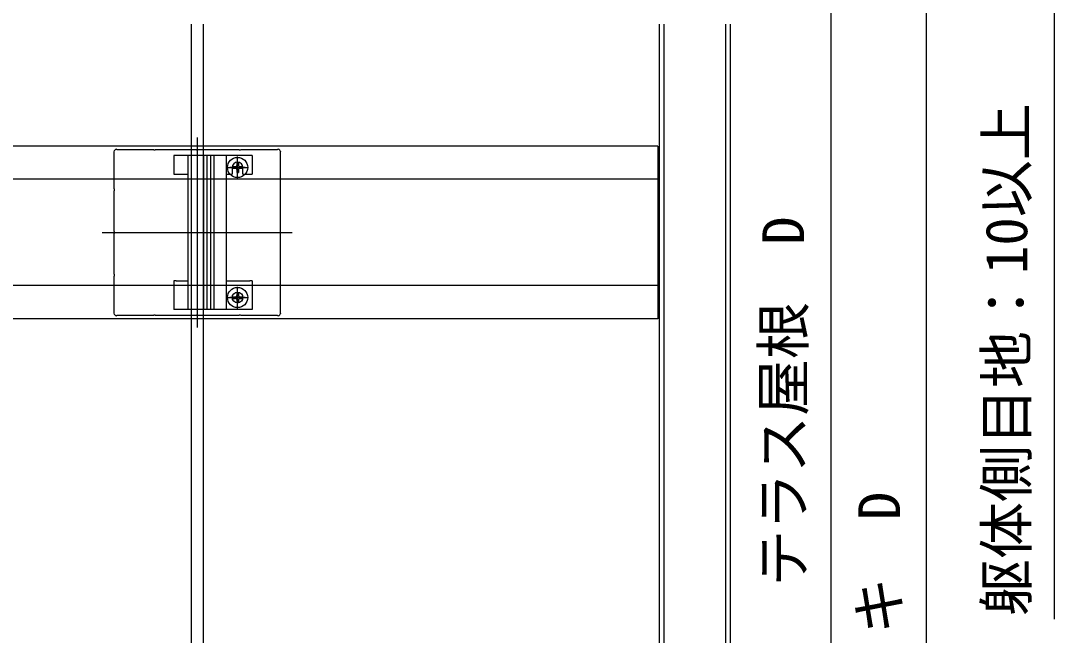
# Model space of a CAD drawing. Units: millimetres, scale not verified. Extents: x -1050 to 1050, y -1566 to 1557.
# Drawn here: x 209.3 to 644.6, y 109.6 to 368.5 of the extents above; entities that cross this region are included whole.
import ezdxf
from ezdxf.enums import TextEntityAlignment as Align

# ---------------------------------------------------------------- set-up
doc = ezdxf.new("R2010")
doc.units = ezdxf.units.MM
doc.header["$LTSCALE"] = 8
for name, color, linetype in [('0-3_YKK_11E', 7, 'Continuous'), ('0-4_YKK_12', 2, 'Continuous'), ('0-5_YKK_13', 4, 'Continuous'), ('0-7_YKK_D', 6, 'Continuous')]:
    doc.layers.add(name, color=color, linetype=linetype)
doc.styles.add('ＭＳ ゴシック', font='')
doc.styles.get('ＭＳ ゴシック').set_extended_font_data('MS Gothic')

msp = doc.modelspace()

# ---------------------------------------------------------------- linework, layer by layer
at = {"layer": '0-3_YKK_11E'}
for points in [[(248.604, 245.142), (248.639, 245.302), (248.679, 245.422), (248.679, 260.824), (248.799, 261.007), (248.799, 261.557), (248.679, 261.74), (248.679, 278.824), (248.799, 279.007), (248.799, 279.557), (248.679, 279.74), (248.679, 296.824), (248.799, 297.007), (248.799, 297.557), (248.679, 297.74), (248.679, 313.142), (248.639, 313.262), (248.604, 313.422)], [(249.539, 314.358), (249.699, 314.322), (249.819, 314.282), (265.221, 314.282), (265.404, 314.162), (265.954, 314.162), (266.138, 314.282)], [(266.138, 314.282), (283.221, 314.282), (283.404, 314.162), (283.954, 314.162), (284.138, 314.282), (301.221, 314.282), (301.404, 314.162), (301.954, 314.162), (302.138, 314.282), (317.54, 314.282), (317.659, 314.322), (317.819, 314.358)], [(318.755, 313.422), (318.719, 313.262), (318.679, 313.142), (318.679, 297.74), (318.559, 297.557), (318.559, 297.007), (318.679, 296.824), (318.679, 279.74), (318.559, 279.557), (318.559, 279.007), (318.679, 278.824), (318.679, 261.74), (318.559, 261.557), (318.559, 261.007), (318.679, 260.824), (318.679, 245.422), (318.719, 245.302), (318.755, 245.142)], [(317.819, 244.206), (317.659, 244.242), (317.54, 244.282), (302.138, 244.282), (301.954, 244.402), (301.404, 244.402), (301.221, 244.282), (284.138, 244.282), (283.954, 244.402), (283.404, 244.402), (283.221, 244.282), (266.138, 244.282), (265.954, 244.402), (265.404, 244.402), (265.221, 244.282), (249.819, 244.282), (249.699, 244.242), (249.539, 244.206)]]:
    msp.add_lwpolyline(points, dxfattribs=at)
for centre, start, end in [((249.779, 313.182), 101.53696, 168.46304), ((317.579, 313.182), 11.53696, 78.46304), ((249.779, 245.382), 191.53696, 258.46304), ((317.579, 245.382), 281.53696, 348.46304)]:
    msp.add_arc(centre, 1.2, start, end, dxfattribs=at)
at = {"layer": '0-4_YKK_12'}
for p, q in [((478.179, 367.02), (478.179, -207.718)), ((480.179, 367.02), (480.179, -207.718)), ((506.179, 367.02), (506.179, -207.718)), ((508.179, 367.02), (508.179, -207.718)), ((283.679, 319.282), (283.679, 239.282)), ((477.679, 315.682), (-14.821, 315.682)), ((477.679, 315.682), (477.679, 242.882)), ((477.679, 301.682), (-14.821, 301.682)), ((243.679, 279.282), (323.679, 279.282)), ((477.679, 256.882), (-14.821, 256.882)), ((477.679, 242.882), (-14.821, 242.882))]:
    msp.add_line(p, q, dxfattribs=at)
for points in [[(281.179, 367.02), (281.179, 95.282), (281.179, -44.718), (281.179, -218.218)], [(286.179, 367.02), (286.179, 92.782), (286.179, -42.217), (286.179, -218.218)]]:
    msp.add_lwpolyline(points, dxfattribs=at)
at = {"layer": '0-5_YKK_13'}
for p, q in [((274.879, 311.682), (273.879, 311.682)), ((274.879, 311.682), (273.879, 311.682)), ((279.779, 311.682), (274.879, 311.682)), ((279.779, 311.682), (274.879, 311.682)), ((279.779, 311.682), (279.779, 246.882)), ((281.105, 311.682), (279.779, 311.682)), ((279.779, 311.682), (279.779, 246.882)), ((281.105, 311.682), (279.779, 311.682)), ((285.967, 311.682), (281.105, 311.682)), ((285.967, 311.682), (281.105, 311.682)), ((286.867, 311.682), (285.967, 311.682)), ((286.867, 311.682), (285.967, 311.682)), ((286.449, 246.882), (286.449, 311.682)), ((286.449, 246.882), (286.449, 311.682)), ((287.765, 311.682), (286.867, 311.682)), ((287.765, 311.682), (286.867, 311.682)), ((287.915, 311.682), (287.765, 311.682)), ((287.915, 311.682), (287.765, 311.682)), ((287.835, 246.882), (287.835, 311.682)), ((287.835, 246.882), (287.835, 311.682)), ((289.343, 311.682), (287.915, 311.682)), ((289.343, 311.682), (287.915, 311.682)), ((289.493, 311.682), (289.343, 311.682)), ((289.493, 311.682), (289.343, 311.682)), ((289.424, 246.882), (289.424, 311.682)), ((289.424, 246.882), (289.424, 311.682)), ((290.392, 311.682), (289.493, 311.682)), ((290.392, 311.682), (289.493, 311.682)), ((291.292, 311.682), (290.392, 311.682)), ((291.292, 311.682), (290.392, 311.682)), ((290.809, 246.882), (290.809, 311.682)), ((290.809, 246.882), (290.809, 311.682)), ((294.754, 311.682), (291.292, 311.682)), ((294.754, 311.682), (291.292, 311.682)), ((296.079, 311.682), (294.754, 311.682)), ((296.079, 311.682), (294.754, 311.682)), ((296.079, 246.882), (296.079, 311.682)), ((305.879, 311.682), (296.079, 311.682)), ((296.079, 246.882), (296.079, 311.682)), ((305.879, 311.682), (296.079, 311.682)), ((300.679, 302.132), (300.679, 311.232)), ((300.679, 302.132), (300.679, 311.232)), ((300.679, 303.432), (300.679, 309.932)), ((300.679, 303.432), (300.679, 309.932)), ((306.879, 311.682), (305.879, 311.682)), ((306.879, 311.682), (305.879, 311.682)), ((306.879, 311.682), (306.879, 303.882)), ((306.879, 311.682), (306.879, 303.882)), ((296.129, 306.682), (305.229, 306.682)), ((296.129, 306.682), (305.229, 306.682)), ((303.929, 306.682), (297.429, 306.682)), ((303.929, 306.682), (297.429, 306.682)), ((298.429, 306.682), (298.429, 303.882)), ((298.429, 306.682), (298.429, 303.882)), ((298.604, 307.032), (298.604, 306.332)), ((298.604, 307.032), (299.829, 307.032)), ((298.604, 307.032), (298.604, 306.332)), ((298.604, 307.032), (299.829, 307.032)), ((298.604, 306.332), (299.829, 306.332)), ((298.604, 306.332), (299.829, 306.332)), ((300.329, 308.757), (301.029, 308.757)), ((300.329, 308.757), (300.329, 307.532)), ((300.329, 308.757), (301.029, 308.757)), ((300.329, 308.757), (300.329, 307.532)), ((300.329, 305.832), (300.329, 304.607)), ((300.329, 305.832), (300.329, 304.607)), ((301.029, 308.757), (301.029, 307.532)), ((301.029, 308.757), (301.029, 307.532)), ((301.029, 305.832), (301.029, 304.607)), ((301.029, 305.832), (301.029, 304.607)), ((301.529, 307.032), (302.754, 307.032)), ((301.529, 307.032), (302.754, 307.032)), ((301.529, 306.332), (302.754, 306.332)), ((301.529, 306.332), (302.754, 306.332)), ((302.754, 307.032), (302.754, 306.332)), ((302.754, 307.032), (302.754, 306.332)), ((302.929, 303.882), (302.929, 306.682)), ((302.929, 303.882), (302.929, 306.682)), ((274.879, 303.882), (279.779, 303.882)), ((274.879, 303.882), (279.779, 303.882)), ((296.079, 303.882), (298.429, 303.882)), ((296.079, 303.882), (298.429, 303.882)), ((300.329, 304.607), (301.029, 304.607)), ((300.329, 304.607), (301.029, 304.607)), ((302.929, 303.882), (305.879, 303.882)), ((302.929, 303.882), (305.879, 303.882)), ((305.879, 303.882), (306.879, 303.882)), ((305.879, 303.882), (306.879, 303.882)), ((273.879, 258.882), (273.879, 246.882)), ((274.879, 258.882), (273.879, 258.882)), ((273.879, 258.882), (273.879, 246.882)), ((274.879, 258.882), (273.879, 258.882)), ((274.879, 258.882), (279.779, 258.882)), ((274.879, 258.882), (279.779, 258.882)), ((296.079, 258.882), (305.879, 258.882)), ((296.079, 258.882), (305.879, 258.882)), ((306.879, 258.882), (305.879, 258.882)), ((306.879, 258.882), (305.879, 258.882)), ((300.329, 253.957), (301.029, 253.957)), ((300.329, 253.957), (300.329, 252.732)), ((300.679, 247.332), (300.679, 256.432)), ((300.679, 248.632), (300.679, 255.132)), ((300.679, 248.632), (300.679, 255.132)), ((301.029, 253.957), (301.029, 252.732)), ((296.129, 251.882), (305.229, 251.882)), ((303.929, 251.882), (297.429, 251.882)), ((303.929, 251.882), (297.429, 251.882)), ((298.604, 252.232), (298.604, 251.532)), ((298.604, 252.232), (299.829, 252.232)), ((298.604, 251.532), (299.829, 251.532)), ((300.329, 251.032), (300.329, 249.807)), ((300.329, 249.807), (301.029, 249.807)), ((301.029, 251.032), (301.029, 249.807)), ((301.529, 252.232), (302.754, 252.232)), ((301.529, 251.532), (302.754, 251.532)), ((302.754, 252.232), (302.754, 251.532)), ((274.879, 246.882), (273.879, 246.882)), ((274.879, 246.882), (273.879, 246.882)), ((279.779, 246.882), (274.879, 246.882)), ((279.779, 246.882), (274.879, 246.882)), ((281.105, 246.882), (279.779, 246.882)), ((281.105, 246.882), (279.779, 246.882)), ((285.967, 246.882), (281.105, 246.882)), ((285.967, 246.882), (281.105, 246.882)), ((286.867, 246.882), (285.967, 246.882)), ((286.867, 246.882), (285.967, 246.882)), ((287.765, 246.882), (286.867, 246.882)), ((287.765, 246.882), (286.867, 246.882)), ((287.915, 246.882), (287.765, 246.882)), ((287.915, 246.882), (287.765, 246.882)), ((289.343, 246.882), (287.915, 246.882)), ((289.343, 246.882), (287.915, 246.882)), ((289.493, 246.882), (289.343, 246.882)), ((289.493, 246.882), (289.343, 246.882)), ((290.392, 246.882), (289.493, 246.882)), ((290.392, 246.882), (289.493, 246.882)), ((291.292, 246.882), (290.392, 246.882)), ((291.292, 246.882), (290.392, 246.882)), ((294.754, 246.882), (291.292, 246.882)), ((294.754, 246.882), (291.292, 246.882)), ((296.079, 246.882), (294.754, 246.882)), ((296.079, 246.882), (294.754, 246.882)), ((305.879, 246.882), (296.079, 246.882)), ((305.879, 246.882), (296.079, 246.882))]:
    msp.add_line(p, q, dxfattribs=at)
for points in [[(273.879, 311.682), (273.879, 303.882), (274.879, 303.882)], [(273.879, 311.682), (273.879, 303.882), (274.879, 303.882)], [(306.879, 258.882), (306.879, 246.882), (305.879, 246.882)], [(306.879, 258.882), (306.879, 246.882), (305.879, 246.882)]]:
    msp.add_lwpolyline(points, dxfattribs=at)
for centre, radius in [((300.679, 306.682), 4.25), ((300.679, 306.682), 4.25), ((300.679, 251.882), 4.25), ((300.679, 251.882), 2.25), ((300.679, 251.882), 2.25)]:
    msp.add_circle(centre, radius, dxfattribs=at)
for centre, radius, start, end in [((300.679, 306.682), 2.25, 0, 180), ((300.679, 306.682), 2.25, 0, 180), ((299.829, 307.532), 0.5, 270, 0), ((299.829, 307.532), 0.5, 270, 0), ((299.829, 305.832), 0.5, 0, 90), ((299.829, 305.832), 0.5, 0, 90), ((301.529, 307.532), 0.5, 180, 270), ((301.529, 307.532), 0.5, 180, 270), ((301.529, 305.832), 0.5, 90, 180), ((301.529, 305.832), 0.5, 90, 180), ((299.829, 252.732), 0.5, 270, 0), ((301.529, 252.732), 0.5, 180, 270), ((299.829, 251.032), 0.5, 0, 90), ((301.529, 251.032), 0.5, 90, 180)]:
    msp.add_arc(centre, radius, start, end, dxfattribs=at)
at = {"layer": '0-7_YKK_D'}
for p, q in [((550.679, 46.282), (550.679, 418.782)), ((590.679, 408.782), (590.679, -227.218))]:
    msp.add_line(p, q, dxfattribs=at)
msp.add_lwpolyline([(590.679, 434.782), (644.622, 414.46), (644.622, 116.369)], dxfattribs=at)

# ---------------------------------------------------------------- texts
at = {"layer": '0-7_YKK_D', "style": 'ＭＳ ゴシック'}
for s, p in [('躯体側目地：10以上', (638.486, 117.733)), ('テラス屋根\u3000D', (544.543, 129.987)), ('リウッドデッキ\u3000D', (584.952, -33.991))]:
    msp.add_text(s, height=17.6, rotation=90, dxfattribs=at).set_placement(p, align=Align.BOTTOM_LEFT)

doc.saveas('drawing.dxf')
